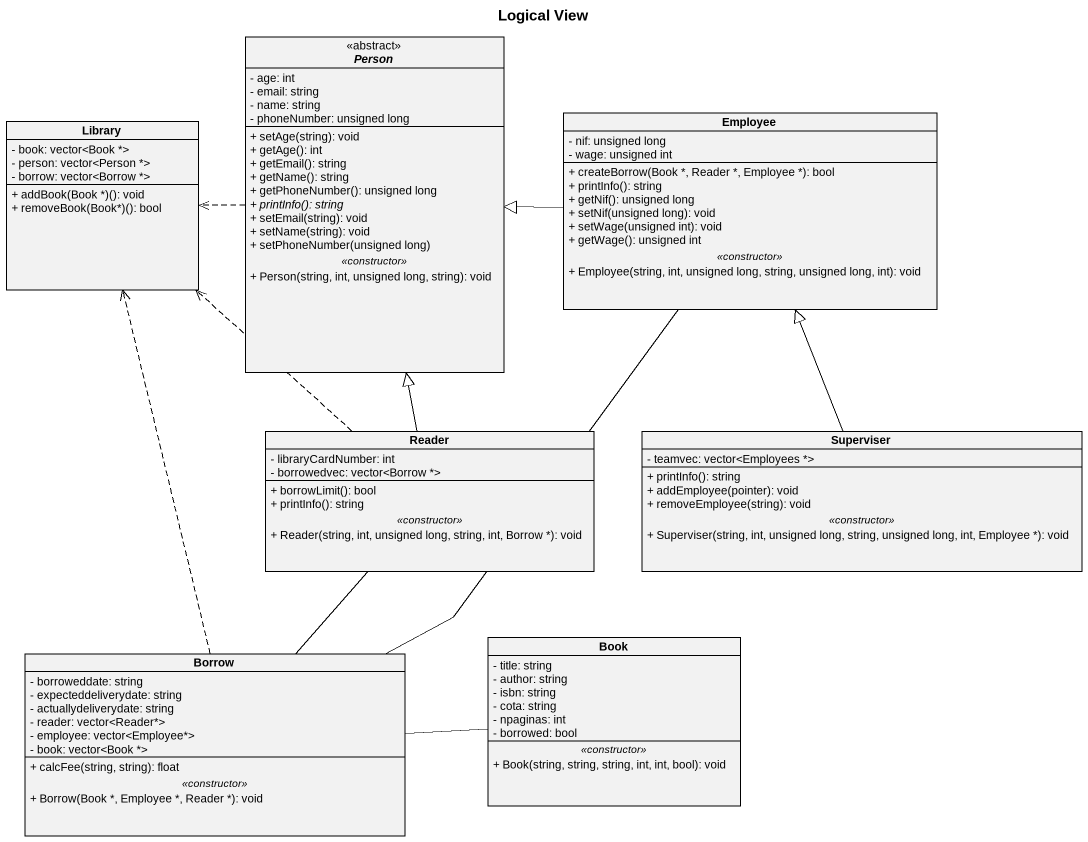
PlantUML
@startuml
title Logical View
hide circle
hide empty members
skinparam classAttributeIconSize 0
abstract class "Person" as Person_ <<abstract>> {
  - age: int
  - email: string
  - name: string
  - phoneNumber: unsigned long
  --
  + setAge(string): void
  + getAge(): int
  + getEmail(): string
  + getName(): string
  + getPhoneNumber(): unsigned long
  {abstract} + printInfo(): string
  + setEmail(string): void
  + setName(string): void
  + setPhoneNumber(unsigned long)
  .. <<constructor>> ..
  + Person(string, int, unsigned long, string): void
}
class Library {
  - book: vector<Book *>
  - person: vector<Person *>
  - borrow: vector<Borrow *>
  + addBook(Book *)(): void
  + removeBook(Book*)(): bool
}
class Employee {
  - nif: unsigned long
  - wage: unsigned int
  --
  + createBorrow(Book *, Reader *, Employee *): bool
  + printInfo(): string
  + getNif(): unsigned long
  + setNif(unsigned long): void
  + setWage(unsigned int): void
  + getWage(): unsigned int
  .. <<constructor>> ..
  + Employee(string, int, unsigned long, string, unsigned long, int): void
}
class Reader {
  - libraryCardNumber: int
  - borrowedvec: vector<Borrow *>
  --
  + borrowLimit(): bool
  + printInfo(): string
  .. <<constructor>> ..
  + Reader(string, int, unsigned long, string, int, Borrow *): void
}
class Superviser {
  - teamvec: vector<Employees *>
  --
  + printInfo(): string
  + addEmployee(pointer): void
  + removeEmployee(string): void
  .. <<constructor>> ..
  + Superviser(string, int, unsigned long, string, unsigned long, int, Employee *): void
}
class Book {
  - title: string
  - author: string
  - isbn: string
  - cota: string
  - npaginas: int
  - borrowed: bool
  .. <<constructor>> ..
  + Book(string, string, string, int, int, bool): void
}
class Borrow {
  - borroweddate: string
  - expecteddeliverydate: string
  - actuallydeliverydate: string
  - reader: vector<Reader*>
  - employee: vector<Employee*>
  - book: vector<Book *>
  --
  + calcFee(string, string): float
  .. <<constructor>> ..
  + Borrow(Book *, Employee *, Reader *): void
}
Person_ .left.> Library
Employee -left-|> Person_
Reader -up-|> Person_
Reader .up.> Library
Superviser -up-|> Employee
Book -left- Borrow
Borrow .up.> Library
Borrow -up- Employee
Borrow -up- Reader
@enduml
